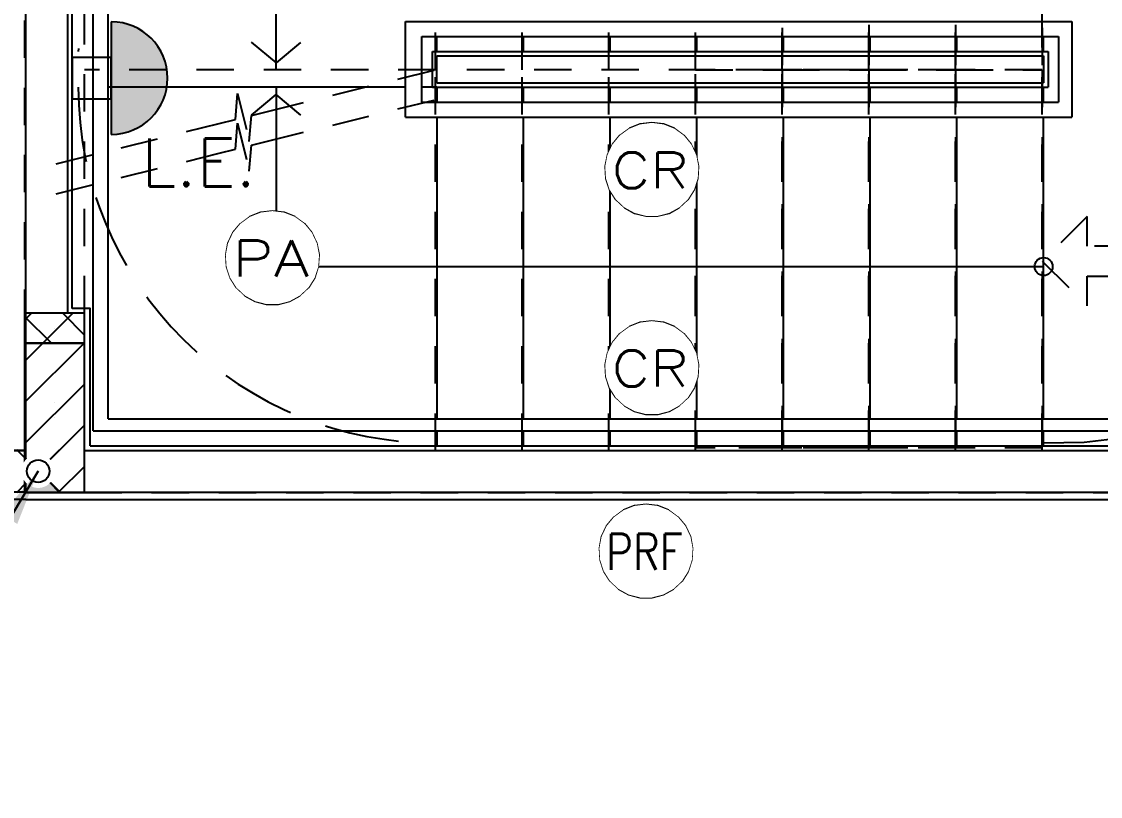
# Model space of a CAD drawing. Header units: millimetres. Extents: x 188.6 to 263.2, y 40.1 to 120.1.
# Drawn here: x 206.667 to 210.276, y 82.532 to 85.125 of the extents above; entities that cross this region are included whole.
import ezdxf
from ezdxf.enums import TextEntityAlignment as Align

# ---------------------------------------------------------------- set-up
doc = ezdxf.new("R2010")
doc.units = ezdxf.units.MM
doc.set_wipeout_variables(frame=1)
doc.linetypes.add('HIDDEN2', pattern=[0.1875, 0.125, -0.0625])
doc.linetypes.add('XREF-TIPO$0$HIDDEN', pattern=[0.375, 0.25, -0.125])
for name, color, linetype in [('ARQ', 8, 'Continuous'), ('ESTR-PILARES', 11, 'Continuous'), ('ESTR-VIGAS', 11, 'HIDDEN2'), ('ESTRUTURA', 7, 'Continuous'), ('INC-CORRIMÃO', 7, 'Continuous'), ('INC-LE', 96, 'Continuous'), ('INC-TEXTO', 7, 'Continuous'), ('LE', 96, 'Continuous'), ('LE-TEXTO', 7, 'Continuous'), ('SPDA-COL', 7, 'Continuous'), ('SPDA-D', 164, 'Continuous')]:
    doc.layers.add(name, color=color, linetype=linetype)
doc.styles.add('60-50', font='romans.shx', dxfattribs={"height": 0.08})
doc.styles.add('60-75', font='romans.shx', dxfattribs={"height": 0.12})
doc.styles.add('ROMANS', font='ROMANS.SHX', dxfattribs={"height": 0.15})
doc.styles.add('XREF-TIPO$0$MC-ROMANS', font='romans__.ttf')
doc.dimstyles.new('IND75', dxfattribs={"dimtxt": 0.15, "dimasz": 0.1875, "dimexe": 0.15, "dimexo": 0, "dimgap": 0.1, "dimtad": 1, "dimzin": 10, "dimdsep": 46, "dimtxsty": '60-75', "dimcen": 0, "dimclrd": 256, "dimclre": 1, "dimclrt": 256, "dimadec": 0, "dimazin": 0, "dimtfac": 1, "dimtix": 1, "dimtmove": 2, "dimatfit": 3, "dimfxl": 0.15, "dimtolj": 1, "dimtzin": 6, "dimarcsym": 0})
doc.dimstyles.new('XREF-TIPO$0$MC-125', dxfattribs={"dimtxt": 0.225, "dimasz": 0.23, "dimexe": 0.18, "dimexo": 0.063, "dimgap": 0.1, "dimtad": 1, "dimzin": 4, "dimdsep": 46, "dimtxsty": 'XREF-TIPO$0$MC-ROMANS', "dimblk1": 'XREF-TIPO$0$BOLA', "dimblk2": 'XREF-TIPO$0$BOLA', "dimsah": 1, "dimcen": 0.01, "dimse1": 1, "dimse2": 1, "dimclrt": 2, "dimadec": 0, "dimazin": 0, "dimtfac": 1.2, "dimtix": 1, "dimtmove": 2, "dimatfit": 3, "dimldrblk": 'XREF-TIPO$0$SETA_COTA', "dimfxl": 1, "dimtvp": 2, "dimtolj": 1, "dimtzin": 4, "dimarcsym": 0})

# ---------------------------------------------------------------- blocks, each defined once
blk = doc.blocks.new('COBERTURA_29-09-2016')
at = {"layer": 'ESTR-PILARES', "linetype": 'Continuous'}
for p, q in [((0, -2.2532), (0.0232, -2.23)), ((0.0611, -2.33), (0.1611, -2.23)), ((0.1274, -2.23), (0.2, -2.3026)), ((0, -2.2405), (0.0895, -2.33)), ((0.1, -2.28), (0.1, -2.28)), ((0, -2.529), (0.199, -2.33)), ((0, -2.3911), (0.0611, -2.33)), ((0.199, -2.33), (0.2, -2.329)), ((0, -2.6669), (0.2, -2.4669)), ((0.1, -2.53), (0.1, -2.53)), ((0.1, -2.58), (0.1, -2.58)), ((0, -2.8048), (0.2, -2.6048)), ((0.1127, -2.83), (0.2, -2.7427))]:
    blk.add_line(p, q, dxfattribs=at)
for points in [[(0.2, -2.23), (0, -2.23), (0, -2.33), (0.2, -2.33), (0.2, -2.23)], [(0, -2.83), (0.2, -2.83), (0.2, -2.33), (0, -2.33), (0, -2.83)], [(0, -2.83), (0.12, -2.83), (0, -2.71), (0, -2.83)]]:
    blk.add_lwpolyline(points, dxfattribs=at)
for points in [[(0, -2.83), (0.12, -2.83), (0, -2.71)], [(0, -2.83), (0, -2.71), (0, -2.83)]]:
    blk.add_solid(points, dxfattribs=at)
at = {"layer": 'ESTR-VIGAS'}
for p, q in [((1.375, -1.415), (1.375, -0.14)), ((1.665, -1.415), (1.665, -0.14)), ((1.955, -1.415), (1.955, -0.14)), ((2.245, -1.415), (2.245, -0.14)), ((2.535, -1.415), (2.535, -0.14)), ((2.825, -0.14), (2.825, -1.415)), ((3.115, -0.14), (3.115, -1.415)), ((3.405, -2.69), (3.405, -0.14)), ((3.405, -2.69), (3.405, -0.14)), ((2.825, -1.415), (2.825, -0.15)), ((3.115, -1.415), (3.115, -0.15)), ((1.375, -1.415), (0.2, -1.415)), ((0.8122, -1.5542), (1.375, -1.415)), ((1.375, -2.69), (1.375, -1.415)), ((3.405, -1.415), (1.375, -1.415)), ((1.665, -2.69), (1.665, -1.415)), ((1.955, -2.69), (1.955, -1.415)), ((2.245, -2.69), (2.245, -1.415)), ((3.405, -1.415), (2.39, -1.415)), ((2.535, -2.69), (2.535, -1.415)), ((2.535, -1.415), (2.535, -2.68)), ((2.825, -2.69), (2.825, -1.415)), ((2.825, -1.415), (2.825, -2.68)), ((3.115, -2.69), (3.115, -1.415)), ((3.115, -1.415), (3.115, -2.68)), ((0.8122, -1.6542), (1.375, -1.515)), ((0.105, -1.7299), (0.6513, -1.5942)), ((0.105, -1.8299), (0.6513, -1.6942)), ((3.405, -2.68), (2.39, -2.68))]:
    blk.add_line(p, q, dxfattribs=at)
for points in [[(2.245, -1.415), (2.245, -0.15), (2.535, -0.15), (2.535, -1.415), (2.245, -1.415)], [(2.535, -1.415), (2.535, -0.15), (2.825, -0.15), (2.825, -1.415), (2.535, -1.415)], [(2.825, -1.415), (2.825, -0.15), (3.115, -0.15), (3.115, -1.415), (2.825, -1.415)], [(3.115, -1.415), (3.115, -0.15), (3.405, -0.15), (3.405, -1.415), (3.115, -1.415)], [(0, -0.8), (0, -2.23)], [(0.2, -2.23), (0.2, -0.8)], [(2.535, -1.415), (2.535, -2.68), (2.245, -2.68), (2.245, -1.415), (2.535, -1.415)], [(2.825, -1.415), (2.825, -2.68), (2.535, -2.68), (2.535, -1.415), (2.825, -1.415)], [(3.115, -1.415), (3.115, -2.68), (2.825, -2.68), (2.825, -1.415), (3.115, -1.415)], [(3.405, -1.415), (3.405, -2.68), (3.115, -2.68), (3.115, -1.415), (3.405, -1.415)], [(0.6513, -1.5942), (0.705, -1.5809), (0.7118, -1.4938), (0.7517, -1.6546), (0.7586, -1.5675), (0.8122, -1.5542)], [(0.6513, -1.6942), (0.705, -1.6809), (0.7118, -1.5938), (0.7517, -1.7546), (0.7586, -1.6675), (0.8122, -1.6542)], [(3.705, -2.0054), (3.555, -2.0054), (3.555, -1.9054), (3.405, -2.0554), (3.555, -2.2054), (3.555, -2.1054), (3.705, -2.1054), (3.705, -2.0054)], [(0, -2.69), (-1, -2.69)], [(4.97, -2.69), (0.2, -2.69)], [(-1.07, -2.83), (0, -2.83)], [(0.2, -2.83), (4.97, -2.83)]]:
    blk.add_lwpolyline(points, dxfattribs=at)
blk = doc.blocks.new('XREF-TIPO$0$BOLA')
for p, q in [((0, -1), (0, 1)), ((-1, 0), (1, 0))]:
    blk.add_line(p, q)
blk.add_circle((0, 0), 0.3)
blk = doc.blocks.new('XREF-TIPO$0$SETA_COTA')
for p, q in [((-0.403, 0.356), (-0.104, 0)), ((-0.104, 0), (-1, 0)), ((-0.407, -0.361), (-0.104, 0))]:
    blk.add_line(p, q)
blk = doc.blocks.new('LE')
at = {"layer": 'INC-LE'}
blk.add_hatch(color=256, dxfattribs=at).paths.add_polyline_path([(-0.1674, 0.1162), (0.1674, 0.1162, 1)])
blk.add_line((-0.1674, 0.1162), (0.1674, 0.1162), dxfattribs=at)
blk.add_lwpolyline([(-0.0614, 0), (0.0614, 0), (0.0614, 0.1162), (-0.0614, 0.1162)], close=True, dxfattribs=at)
blk.add_arc((0, 0.1162), 0.1674, 0, 180, dxfattribs=at)
blk = doc.blocks.new('cap')
blk.add_wipeout([(0.0003, 0.075), (-0.0036, 0.0749), (-0.0076, 0.0746), (-0.0115, 0.0741), (-0.0153, 0.0734), (-0.0191, 0.0725), (-0.0229, 0.0714), (-0.0266, 0.0701), (-0.0302, 0.0686), (-0.0338, 0.067), (-0.0373, 0.0651), (-0.0406, 0.0631), (-0.0439, 0.0608), (-0.047, 0.0585), (-0.05, 0.0559), (-0.0528, 0.0532), (-0.0555, 0.0504), (-0.0581, 0.0474), (-0.0605, 0.0443), (-0.0627, 0.0411), (-0.0648, 0.0377), (-0.0667, 0.0343), (-0.0684, 0.0308), (-0.0699, 0.0271), (-0.0712, 0.0234), (-0.0724, 0.0197), (-0.0733, 0.0159), (-0.074, 0.012), (-0.0746, 0.0081), (-0.0749, 0.0042), (-0.075, 0.0003), (-0.0749, -0.0036), (-0.0746, -0.0076), (-0.0741, -0.0115), (-0.0734, -0.0153), (-0.0725, -0.0191), (-0.0714, -0.0229), (-0.0701, -0.0266), (-0.0686, -0.0302), (-0.067, -0.0338), (-0.0651, -0.0373), (-0.0631, -0.0406), (-0.0608, -0.0439), (-0.0585, -0.047), (-0.0559, -0.05), (-0.0532, -0.0528), (-0.0504, -0.0555), (-0.0474, -0.0581), (-0.0443, -0.0605), (-0.0411, -0.0627), (-0.0377, -0.0648), (-0.0343, -0.0667), (-0.0308, -0.0684), (-0.0271, -0.0699), (-0.0234, -0.0712), (-0.0197, -0.0724), (-0.0159, -0.0733), (-0.012, -0.074), (-0.0081, -0.0746), (-0.0042, -0.0749), (-0.0003, -0.075), (0.0036, -0.0749), (0.0076, -0.0746), (0.0115, -0.0741), (0.0153, -0.0734), (0.0191, -0.0725), (0.0229, -0.0714), (0.0266, -0.0701), (0.0302, -0.0686), (0.0338, -0.067), (0.0373, -0.0651), (0.0406, -0.0631), (0.0439, -0.0608), (0.047, -0.0585), (0.05, -0.0559), (0.0528, -0.0532), (0.0555, -0.0504), (0.0581, -0.0474), (0.0605, -0.0443), (0.0627, -0.0411), (0.0648, -0.0377), (0.0667, -0.0343), (0.0684, -0.0308), (0.0699, -0.0271), (0.0712, -0.0234), (0.0724, -0.0197), (0.0733, -0.0159), (0.074, -0.012), (0.0746, -0.0081), (0.0749, -0.0042), (0.075, -0.0003), (0.0749, 0.0036), (0.0746, 0.0076), (0.0741, 0.0115), (0.0734, 0.0153), (0.0725, 0.0191), (0.0714, 0.0229), (0.0701, 0.0266), (0.0686, 0.0302), (0.067, 0.0338), (0.0651, 0.0373), (0.0631, 0.0406), (0.0608, 0.0439), (0.0585, 0.047), (0.0559, 0.05), (0.0532, 0.0528), (0.0504, 0.0555), (0.0474, 0.0581), (0.0443, 0.0605), (0.0411, 0.0627), (0.0377, 0.0648), (0.0343, 0.0667), (0.0308, 0.0684), (0.0271, 0.0699), (0.0234, 0.0712), (0.0197, 0.0724), (0.0159, 0.0733), (0.012, 0.074), (0.0081, 0.0746), (0.0042, 0.0749)])
for p, q in [((-0.053, 0.053), (-0.0955, 0.0955)), ((0.053, 0.053), (0.0955, 0.0955)), ((-0.0955, -0.0955), (-0.053, -0.053)), ((0.0955, -0.0955), (0.053, -0.053))]:
    blk.add_line(p, q)
blk.add_circle((0, 0), 0.0504)
blk = doc.blocks.new('INC-OBJETO')
at = {"color": 0}
blk.add_lwpolyline([(0, 0.002084), (-0.000518, 0.002019), (-0.001004, 0.001827), (-0.001427, 0.001519), (-0.00176, 0.001117), (-0.001982, 0.000644), (-0.00208, 0.000131), (-0.002047, -0.000391), (-0.001886, -0.000887), (-0.001606, -0.001329), (-0.001225, -0.001686), (-0.000767, -0.001938), (-0.000261, -0.002068), (0.000261, -0.002068), (0.000767, -0.001938), (0.001225, -0.001686), (0.001606, -0.001329), (0.001886, -0.000887), (0.002047, -0.000391), (0.00208, 0.000131), (0.001982, 0.000644), (0.00176, 0.001117), (0.001427, 0.001519), (0.001004, 0.001827), (0.000518, 0.002019)], close=True, dxfattribs=at)
blk.add_wipeout([(0, 0.002084), (-0.000518, 0.002019), (-0.001004, 0.001827), (-0.001427, 0.001519), (-0.00176, 0.001117), (-0.001982, 0.000644), (-0.00208, 0.000131), (-0.002047, -0.000391), (-0.001886, -0.000887), (-0.001606, -0.001329), (-0.001225, -0.001686), (-0.000767, -0.001938), (-0.000261, -0.002068), (0.000261, -0.002068), (0.000767, -0.001938), (0.001225, -0.001686), (0.001606, -0.001329), (0.001886, -0.000887), (0.002047, -0.000391), (0.00208, 0.000131), (0.001982, 0.000644), (0.00176, 0.001117), (0.001427, 0.001519), (0.001004, 0.001827), (0.000518, 0.002019)], dxfattribs=at)
at = {"color": 0, "style": 'ROMANS', "width": 1.285725}
blk.add_attdef('OBJETO', text='', height=0.0016, dxfattribs=at).set_placement((-0.001786, -0.00083), (0.001643, -0.00083), align=Align.FIT)
blk = doc.blocks.new('A$C0BE265FA')
at = {"layer": 'ARQ'}
for p, q in [((-4.6403, -4.3448), (-4.6403, -1.5149)), ((-4.415, -4.1398), (-4.415, -1.7199)), ((-4.365, -4.0998), (-4.365, -1.7699)), ((-4.5, -3.745), (-4.5, -2.3135)), ((-3.3703, -3.0899), (-3.3703, -2.7699)), ((-1.1403, -2.7699), (-1.1403, -3.0899)), ((-3.315, -3.0399), (-3.315, -2.8199)), ((-3.315, -2.8199), (-1.185, -2.8199)), ((-3.265, -2.8699), (-3.265, -2.8199)), ((-2.975, -2.8699), (-2.975, -2.8199)), ((-2.685, -2.8699), (-2.685, -2.8199)), ((-2.395, -2.8699), (-2.395, -2.8199)), ((-2.105, -2.8699), (-2.105, -2.8199)), ((-1.815, -2.8699), (-1.815, -2.8199)), ((-1.525, -2.8699), (-1.525, -2.8199)), ((-1.235, -2.8699), (-1.235, -2.8199)), ((-1.185, -2.8199), (-1.185, -3.0399)), ((-3.28, -2.9899), (-3.28, -2.8699)), ((-3.28, -2.8699), (-1.22, -2.8699)), ((-3.265, -2.9749), (-3.265, -2.8849)), ((-3.265, -2.8849), (-1.235, -2.8849)), ((-1.235, -2.8849), (-1.235, -2.9749)), ((-1.22, -2.8699), (-1.22, -2.9899)), ((-3.3703, -2.9899), (-4.365, -2.9899)), ((-3.265, -2.9899), (-3.315, -2.9899)), ((-3.28, -2.9899), (-1.22, -2.9899)), ((-3.265, -2.9749), (-1.235, -2.9749)), ((-3.265, -2.9899), (-3.265, -3.0399)), ((-2.975, -3.0399), (-2.975, -2.9899)), ((-2.685, -3.0399), (-2.685, -2.9899)), ((-2.395, -3.0399), (-2.395, -2.9899)), ((-2.105, -3.0399), (-2.105, -2.9899)), ((-1.815, -3.0399), (-1.815, -2.9899)), ((-1.525, -3.0399), (-1.525, -2.9899)), ((-1.235, -3.0399), (-1.235, -2.9899)), ((-3.315, -3.0399), (-1.185, -3.0399)), ((-3.3703, -3.0899), (-1.1403, -3.0899)), ((-3.265, -3.0899), (-3.265, -4.0999)), ((-2.975, -4.0999), (-2.975, -3.0899)), ((-2.685, -4.0999), (-2.685, -3.0899)), ((-2.395, -4.0999), (-2.395, -3.0899)), ((-2.105, -4.0999), (-2.105, -3.0899)), ((-1.815, -4.0999), (-1.815, -3.0899)), ((-1.525, -4.0999), (-1.525, -3.0899)), ((-1.235, -4.0999), (-1.235, -3.0899)), ((-4.365, -4.0999), (-0.935, -4.0999)), ((-4.415, -4.1399), (-0.935, -4.1399)), ((-3.265, -4.1399), (-3.265, -4.1899)), ((-2.975, -4.1899), (-2.975, -4.1399)), ((-2.685, -4.1899), (-2.685, -4.1399)), ((-2.395, -4.1899), (-2.395, -4.1399)), ((-2.105, -4.1899), (-2.105, -4.1399)), ((-1.815, -4.1899), (-1.815, -4.1399)), ((-1.525, -4.1899), (-1.525, -4.1399)), ((-1.235, -4.1899), (-1.235, -4.1399)), ((-4.6403, -4.2049), (-4.94, -4.2049)), ((-4.4402, -4.2049), (-0.5698, -4.2049)), ((-4.4252, -4.1899), (-0.5448, -4.1899)), ((-4.64, -4.3449), (-4.94, -4.3449)), ((-4.64, -4.3449), (-0.5698, -4.3449)), ((-4.64, -4.3699), (-4.965, -4.3699)), ((-4.64, -4.3699), (-0.5448, -4.3699))]:
    blk.add_line(p, q, dxfattribs=at)
for points in [[(-4.485, -3.73), (-4.485, -2.3285), (-4.4253, -2.3285), (-4.4253, -1.6699), (0.3149, -1.6699), (0.3149, -1.73), (0.975, -1.73), (0.975, -3.0999)], [(-4.485, -3.73), (-4.485, -2.3285), (-4.4253, -2.3285), (-4.4253, -1.6699), (0.3149, -1.6699), (0.3149, -1.73), (0.975, -1.73), (0.975, -3.0999)], [(-4.4252, -4.1898), (-4.4252, -3.73), (-4.485, -3.73)], [(-4.4252, -4.1898), (-4.4252, -3.73), (-4.485, -3.73)]]:
    blk.add_lwpolyline(points, dxfattribs=at)
blk.add_circle((-1.235, -3.5899), 0.03, dxfattribs=at)
at = {"layer": 'ARQ', "linetype": 'XREF-TIPO$0$HIDDEN'}
for centre, radius, start, end in [((-3.265, -2.8699), 1.2, 90, 180), ((-1.2031, -3.09), 1.4205, 6.4713, 91.2879), ((-1.1943, -2.7685), 1.412, 268.3469, 353.4369), ((-3.2735, -2.9884), 1.1915, 180.0707, 270.4088)]:
    blk.add_arc(centre, radius, start, end, dxfattribs=at)
at = {"layer": 'ARQ'}
for points in [[(-3.8031, -2.9321), (-3.8031, -2.2699), (-1.2403, -2.2699)], [(-3.8031, -2.9899), (-3.8031, -3.5899), (-1.2403, -3.5899)]]:
    blk.add_leader(points, dimstyle='XREF-TIPO$0$MC-125', override={"dimgap": 0.1, "dimtad": 0}, dxfattribs=at)

msp = doc.modelspace()

# ---------------------------------------------------------------- block references
at = {"layer": 'ESTRUTURA'}
msp.add_blockref('COBERTURA_29-09-2016', (206.677, 86.3784), dxfattribs=at)

# ---------------------------------------------------------------- next in the draw order: block references
at = {"layer": 'ARQ'}
msp.add_blockref('A$C0BE265FA', (211.3213, 87.8947), dxfattribs=at)

# ---------------------------------------------------------------- next in the draw order: linework, layer by layer
at = {"layer": 'INC-CORRIMÃO'}
for p, q in [((206.9063, 83.7549), (206.9063, 86.1749)), ((206.9563, 83.7949), (206.9563, 86.1249)), ((206.9563, 83.7948), (206.9563, 86.1248)), ((207.9509, 84.8048), (207.9509, 85.1248)), ((207.9509, 85.1248), (210.1809, 85.1248)), ((207.9509, 84.8048), (207.9509, 85.1248)), ((207.9509, 85.1248), (210.1809, 85.1248)), ((207.951, 84.8049), (207.951, 85.1249)), ((207.951, 84.8049), (207.951, 85.1249)), ((210.1809, 85.1248), (210.1809, 84.8048)), ((210.1809, 85.1248), (210.1809, 84.8048)), ((210.181, 85.1249), (210.181, 84.8049)), ((210.181, 85.1249), (210.181, 84.8049)), ((208.0063, 84.8549), (208.0063, 85.0749)), ((208.0063, 85.0749), (210.1363, 85.0749)), ((208.0063, 84.8549), (208.0063, 85.0749)), ((208.0063, 85.0749), (210.1363, 85.0749)), ((208.0063, 84.8548), (208.0063, 85.0748)), ((208.0063, 85.0748), (210.1363, 85.0748)), ((208.0063, 84.8548), (208.0063, 85.0748)), ((208.0063, 85.0748), (210.1363, 85.0748)), ((210.1363, 85.0749), (210.1363, 84.8549)), ((210.1363, 85.0749), (210.1363, 84.8549)), ((210.1363, 85.0748), (210.1363, 84.8548)), ((210.1363, 85.0748), (210.1363, 84.8548)), ((208.0063, 84.8549), (210.1363, 84.8549)), ((208.0063, 84.8549), (210.1363, 84.8549)), ((208.0063, 84.8548), (210.1363, 84.8548)), ((208.0063, 84.8548), (210.1363, 84.8548)), ((207.9509, 84.8048), (210.1809, 84.8048)), ((207.9509, 84.8048), (210.1809, 84.8048)), ((207.951, 84.8049), (210.181, 84.8049)), ((207.951, 84.8049), (210.181, 84.8049)), ((206.9563, 83.7949), (210.3863, 83.7949)), ((206.9563, 83.7949), (210.3863, 83.7949)), ((206.9563, 83.7948), (210.3863, 83.7948)), ((206.9563, 83.7948), (210.3863, 83.7948)), ((206.9063, 83.7549), (210.3863, 83.7549)), ((206.9063, 83.7549), (210.3863, 83.7549)), ((206.9063, 83.7548), (210.3863, 83.7548)), ((206.9063, 83.7548), (210.3863, 83.7548))]:
    msp.add_line(p, q, dxfattribs=at)

# ---------------------------------------------------------------- next in the draw order: block references
at = {"layer": 'INC-TEXTO'}
ref = msp.add_blockref('INC-OBJETO', (208.7755, 84.6295), dxfattribs=dict(at, xscale=75, yscale=75, zscale=75))
ref.add_attrib('OBJETO', 'CR', dxfattribs={"layer": '0', "height": 0.12, "style": 'ROMANS', "width": 1.153855}).set_placement((208.6416, 84.5672), (208.8987, 84.5672), align=Align.FIT)
ref = msp.add_blockref('INC-OBJETO', (207.506, 84.3343), dxfattribs=dict(at, xscale=75, yscale=75, zscale=75))
ref.add_attrib('OBJETO', 'PA', dxfattribs={"layer": '0', "height": 0.12, "style": 'ROMANS', "width": 1.18422}).set_placement((207.372, 84.272), (207.6292, 84.272), align=Align.FIT)
ref = msp.add_blockref('INC-OBJETO', (208.756, 83.3524), dxfattribs=dict(at, xscale=75, yscale=75, zscale=75))
ref.add_attrib('OBJETO', 'PRF', dxfattribs={"layer": '0', "height": 0.12, "style": 'ROMANS', "width": 0.762718}).set_placement((208.6221, 83.2902), (208.8792, 83.2902), align=Align.FIT)
at = {"layer": 'LE', "xscale": 1.125, "yscale": 1.125, "zscale": 1.125, "rotation": 270}
msp.add_blockref('LE', (206.8363, 84.9356), dxfattribs=at)
at = {"layer": 'SPDA-D', "xscale": 0.75, "yscale": 0.75, "zscale": 0.75}
msp.add_blockref('cap', (206.7223, 83.6203), dxfattribs=at)

# ---------------------------------------------------------------- next in the draw order: texts
at = {"layer": 'LE-TEXTO', "style": '60-50'}
msp.add_text('L.E.', height=0.16, dxfattribs=at).set_placement((207.2591, 84.6533), align=Align.MIDDLE)

# ---------------------------------------------------------------- next in the draw order: block references
at = {"layer": 'INC-TEXTO'}
ref = msp.add_blockref('INC-OBJETO', (208.7755, 83.9661), dxfattribs=dict(at, xscale=75, yscale=75, zscale=75))
ref.add_attrib('OBJETO', 'CR', dxfattribs={"layer": '0', "height": 0.12, "style": 'ROMANS', "width": 1.153855}).set_placement((208.6416, 83.9039), (208.8987, 83.9039), align=Align.FIT)

# ---------------------------------------------------------------- next in the draw order: leaders
at = {"layer": 'SPDA-COL'}
for points in [[(206.0697, 82.5315), (206.7223, 83.6203)], [(206.7223, 83.6203), (206.0697, 82.5315)]]:
    msp.add_leader(points, dimstyle='IND75', dxfattribs=at)

doc.saveas('drawing.dxf')
